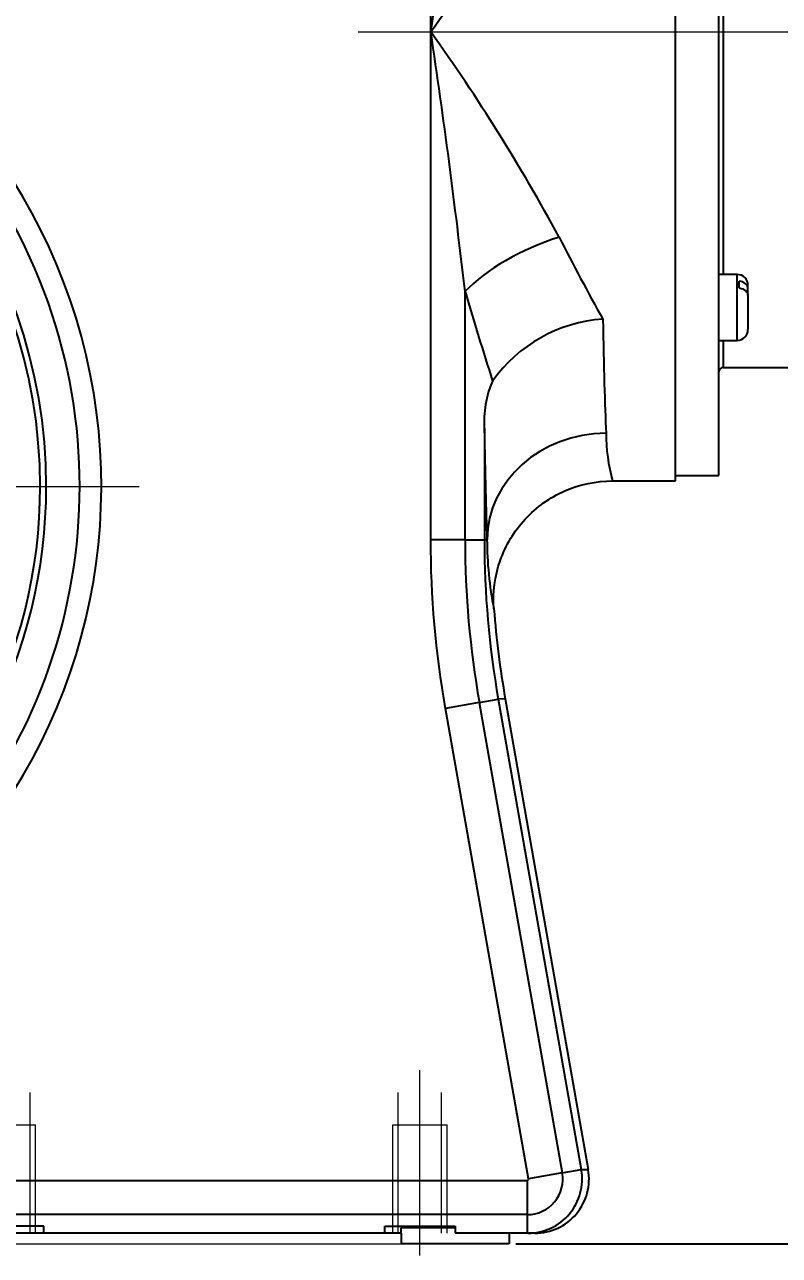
# Model space of a CAD drawing. Header units: millimetres. Extents: x -16130 to 36813, y -8099 to 27484.
# Drawn here: x 30173.7 to 30243.4, y 18162.5 to 18276.2 of the extents above; entities that cross this region are included whole.
import ezdxf

# ---------------------------------------------------------------- set-up
doc = ezdxf.new("R2010")
doc.units = ezdxf.units.MM
doc.header["$LTSCALE"] = 6
doc.header["$PDMODE"] = 99
doc.header["$PDSIZE"] = 1
doc.linetypes.add('CENTER2', pattern=[28.575, 19.05, -3.175, 3.175, -3.175])
doc.linetypes.add('HIDDEN', pattern=[9.525, 6.35, -3.175])
for name, color, linetype, lineweight in [('04_HIDDEN', 2, 'HIDDEN', 13), ('05_CENTER', 4, 'CENTER2', 13), ('08_DIM', 3, 'Continuous', 13)]:
    doc.layers.add(name, color=color, linetype=linetype, lineweight=lineweight)
doc.layers.add('10_DRAFT', color=8, linetype='Continuous', lineweight=0, plot=False)
doc.styles.add('KSS_TXT', font='txt.shx', dxfattribs={"bigfont": 'extfont2.shx'})
doc.dimstyles.new('KSS_DIM', dxfattribs={"dimtxt": 3, "dimasz": 2.5, "dimexe": 1.25, "dimexo": 0.625, "dimtad": 1, "dimdsep": 46, "dimtxsty": 'KSS_TXT', "dimblk": 'OPEN30', "dimcen": 0, "dimazin": 2, "dimtfac": 0.75, "dimtmove": 0, "dimatfit": 3, "dimldrblk": 'OPEN30', "dimfxl": 1, "dimtolj": 1, "dimarcsym": 0})

# ---------------------------------------------------------------- blocks, each defined once
blk = doc.blocks.new('_Open30')
at = {"color": 0, "linetype": 'ByBlock', "lineweight": -2}
for p, q in [((-1, 0.268), (0, 0)), ((0, 0), (-1, -0.268)), ((0, 0), (-1, 0))]:
    blk.add_line(p, q, dxfattribs=at)
blk = doc.blocks.new('*D3049')
at = {"layer": '08_DIM', "color": 0, "lineweight": -2, "transparency": 16777216}
for p, q in [((30200.12, 18343.05), (30005.53, 18343.05)), ((30006.78, 18166.05), (30006.78, 18340.55)), ((30048.44, 18163.55), (30005.53, 18163.55))]:
    blk.add_line(p, q, dxfattribs=at)
at = {"layer": 'Defpoints', "color": 0, "transparency": 16777216}
for p in [(30006.78, 18343.05), (30200.74, 18343.05), (30049.07, 18163.55)]:
    blk.add_point(p, dxfattribs=at)
at = {"layer": '08_DIM', "color": 0, "lineweight": -2, "transparency": 16777216, "xscale": 2.5, "yscale": 2.5, "zscale": 2.5}
for p, rotation in [((30006.78, 18343.05), 90), ((30006.78, 18163.55), 270)]:
    blk.add_blockref('_Open30', p, dxfattribs=dict(at, rotation=rotation))
at = {"layer": '08_DIM', "color": 0, "transparency": 16777216, "insert": (30004.65, 18253.3), "char_height": 3, "attachment_point": 5, "rotation": 90, "style": 'KSS_TXT'}
blk.add_mtext('\\A1;179.5', dxfattribs=at)
blk = doc.blocks.new('*D3168')
at = {"layer": '08_DIM', "color": 0, "lineweight": -2, "transparency": 16777216}
for p, q in [((30376.76, 18275.55), (30407.27, 18275.55)), ((30406.02, 18273.05), (30406.02, 18166.05)), ((30219.09, 18163.55), (30407.27, 18163.55))]:
    blk.add_line(p, q, dxfattribs=at)
at = {"layer": 'Defpoints', "color": 0, "transparency": 16777216}
for p in [(30376.13, 18275.55), (30218.47, 18163.55), (30406.02, 18163.55)]:
    blk.add_point(p, dxfattribs=at)
at = {"layer": '08_DIM', "color": 0, "lineweight": -2, "transparency": 16777216, "xscale": 2.5, "yscale": 2.5, "zscale": 2.5}
for p, rotation in [((30406.02, 18275.55), 90), ((30406.02, 18163.55), 270)]:
    blk.add_blockref('_Open30', p, dxfattribs=dict(at, rotation=rotation))
at = {"layer": '08_DIM', "color": 0, "transparency": 16777216, "insert": (30403.9, 18219.55), "char_height": 3, "attachment_point": 5, "rotation": 90, "style": 'KSS_TXT'}
blk.add_mtext('\\A1;112', dxfattribs=at)
blk = doc.blocks.new('140.096a')
at = {"color": 0}
for p, q in [((23.6, 70.51), (23.6, 153.49)), ((27.6, 71), (27.6, 153)), ((1, 112), (1, 152.31)), ((28, 134.41), (28, 89.59)), ((1, 65.08), (1, 112)), ((29.3, 89.59), (27.6, 89.59)), ((29.3, 83.49), (29.3, 89.59)), ((29.5, 88.34), (29.5, 88.98)), ((4.16, 88), (4.16, 65.08)), ((30.3, 88.28), (30.3, 88.59)), ((30.3, 87.75), (30.3, 88.28)), ((30.3, 87.69), (30.3, 87.75)), ((30.3, 87.69), (30.3, 87.66)), ((30.3, 87.66), (30.3, 87.64)), ((30.3, 87.64), (30.3, 84.49)), ((27.6, 83.49), (29.3, 83.49)), ((28, 83.49), (28, 81)), ((28, 81), (153.6, 81)), ((5.95, 75.34), (5.95, 65.09)), ((17.79, 70.51), (23.6, 70.51)), ((23.6, 71), (27.6, 71)), ((4.16, 65.08), (1, 65.08)), ((4.16, 65.08), (5.95, 65.08)), ((5.95, 65.09), (6.19, 65.11)), ((5.95, 65.08), (5.95, 65.09)), ((5.48, 50.03), (7.24, 50.34)), ((7.87, 50.39), (7.24, 50.33)), ((7.24, 50.33), (7.24, 50.34)), ((7.24, 50.33), (14.9, 6.88)), ((7.87, 50.39), (15.55, 6.87)), ((5.48, 50.03), (2.37, 49.48)), ((10.03, 6.02), (2.37, 49.48)), ((5.48, 50.03), (13.14, 6.57)), ((13.14, 6.57), (14.9, 6.88)), ((14.9, 6.88), (14.9, 6.87)), ((14.9, 6.87), (15.55, 6.87)), ((-162.67, 5.87), (9.9, 5.87)), ((9.9, 5.87), (9.9, 2.71)), ((13.14, 6.57), (10.03, 6.02)), ((9.9, 2.71), (9.9, 1)), ((-34.75, 1.66), (-41.25, 1.66)), ((-34.75, 1), (-34.75, 1.66)), ((-3.25, 1.66), (3.25, 1.66)), ((-3.25, 1), (-3.25, 1.66)), ((-1.75, 1), (-1.75, 1.5)), ((3.25, 1.5), (-1.75, 1.5)), ((3.25, 1.66), (3.25, 1)), ((-34.75, 1), (-41.25, 1)), ((-3.25, 1), (-34.75, 1)), ((-1.75, 1), (-3.25, 1)), ((-1.75, 1), (-1.75, 0)), ((8.25, 0), (-1.75, 0)), ((9.9, 1), (3.25, 1)), ((8.25, 1), (8.25, 0)), ((9.98, 1), (9.9, 1)), ((10.62, 1), (10.05, 1))]:
    blk.add_line(p, q, dxfattribs=at)
blk.add_lwpolyline([(9.9, 2.71), (9.9, 2.71), (-162.67, 2.71)], dxfattribs=at)
for centre, radius, start, end in [((-663.1, 211.67), 671.54, 351.46474, 353.52996), ((-142.76, 215.01), 176.86, 324.3782, 331.6292), ((-82.4, 70), 52.97, 312.5803, 134.5292), ((-82.4, 70), 47.88, 0, 305.4613), ((-82.4, 70), 47.32, 0, 304.4862), ((-142.76, 8.99), 176.86, 28.3708, 35.6218), ((-663.1, 12.33), 671.54, 6.47004, 8.53526), ((-82.4, 70), 50.97, 310.0734, 28.3135), ((263.99, 222.26), 282.44, 207.2295, 208.9713), ((29.3, 88.59), 1, 0, 90), ((382.93, 200.09), 395, 196.4852, 197.7397), ((17.82, 71.88), 13.61, 93.8813, 144.732), ((29.3, 84.49), 1, 270, 0), ((28, 80.6), 0.4, 90, 180), ((15.61, 75.93), 9.69, 156.8795, 183.5375), ((33.72, 74.94), 16.53, 180.0189, 195.5483), ((-82.4, 70), 47.32, 304.4862, 0), ((-82.4, 70), 47.88, 305.4613, 0), ((90.92, 65.09), 86.75, 180.0031, 189.9969), ((90.94, 65.09), 84.99, 180.0043, 189.9957), ((40.15, 65.23), 33.96, 180.1977, 191.1265), ((9.98, 6), 5, 269.9798, 9.9866), ((9.91, 6), 3.29, 269.9931, 9.991)]:
    blk.add_arc(centre, radius, start, end, dxfattribs=at)
for centre, major_axis, ratio, start_param, end_param in [((12.85, 88), (10.22, 4.07), 0.430802, 1.400693, 2.394868), ((17.6, 112), (0, -41.5), 0.022082, -0.87684, -0.466615), ((6.6, 112), (0, -52.5), 0.017455, -0.797697, -0.466615), ((17.19, 65.11), (10.99, 0.38), 0.892988, 1.539862, 3.102807), ((91.6, 65.15), (84.69, 7.41), 0.999847, 3.130537, 3.228846), ((10.62, 6), (-5, 0), 0.999843, 1.570796, 3.316099)]:
    blk.add_ellipse(centre, major_axis=major_axis, ratio=ratio, start_param=start_param, end_param=end_param, dxfattribs=at)
for points, knots in [([(30.3, 88.28), (30.3, 88.44), (30.22, 88.6), (29.93, 88.86), (29.73, 88.95), (29.5, 88.98)], [0, 0, 0, 0, 0.5, 0.5, 1, 1, 1, 1]), ([(29.5, 88.34), (29.73, 88.31), (29.93, 88.22), (30.22, 87.97), (30.3, 87.8), (30.3, 87.64)], [0, 0, 0, 0, 0.5, 0.5, 1, 1, 1, 1]), ([(6.83, 58.68), (6.71, 60.2), (6.91, 61.71), (7.91, 64.56), (8.7, 65.88), (10.75, 68.09), (12.01, 68.99), (14.76, 70.19), (16.27, 70.51), (17.79, 70.51)], [0, 0, 0, 0, 0.25, 0.25, 0.5, 0.5, 0.75, 0.75, 1, 1, 1, 1]), ([(9.9, 5.87), (9.94, 5.87), (9.98, 5.89), (10.03, 5.95), (10.04, 5.99), (10.03, 6.02)], [0, 0, 0, 0, 0.5, 0.5, 1, 1, 1, 1])]:
    blk.add_open_spline(points, degree=3, knots=knots, dxfattribs=at)
blk.add_open_spline([(2.37, 49.48), (1.46, 54.64), (1, 59.84), (1, 65.08)], degree=3, dxfattribs=at)
at = {"layer": '04_HIDDEN', "color": 0}
for p, q in [((-36, 1), (-36, 14)), ((-2, 1), (-2, 14)), ((2, 1), (2, 14)), ((-40.5, 11), (-35.5, 11)), ((-35.5, 1), (-35.5, 11)), ((-2.5, 11), (2.5, 11)), ((-2.5, 1), (-2.5, 11)), ((2.5, 1), (2.5, 11))]:
    blk.add_line(p, q, dxfattribs=at)
at = {"layer": '05_CENTER', "color": 0}
for p, q in [((-5.71, 112), (165.92, 112)), ((-140.25, 70), (-24.55, 70)), ((0, -1.05), (0, 16.06))]:
    blk.add_line(p, q, dxfattribs=at)
at = {"layer": '10_DRAFT'}
blk.add_line((-150.9, 0), (-1.75, 0), dxfattribs=at)

msp = doc.modelspace()

# ---------------------------------------------------------------- block references
at = {"color": 4}
msp.add_blockref('140.096a', (30210.2187, 18163.54656), dxfattribs=at)

# ---------------------------------------------------------------- dimensions: what is measured, and where the dimension line sits
at = {"layer": '08_DIM'}
for base, p1, p2, picture, middle in [((30006.78195, 18343.05107), (30049.0687, 18163.54656), (30200.74241, 18343.05107), '*D3049', (30004.65487, 18253.29881)), ((30406.02006, 18163.54656), (30376.13467, 18275.54656), (30218.4687, 18163.54656), '*D3168', (30403.89506, 18219.54656))]:
    dim = msp.add_linear_dim(base=base, p1=p1, p2=p2, angle=90, dimstyle='KSS_DIM', dxfattribs=at)
    dim.commit()
    dim.dimension.update_dxf_attribs({"geometry": picture, "text_midpoint": middle})

doc.saveas('drawing.dxf')
